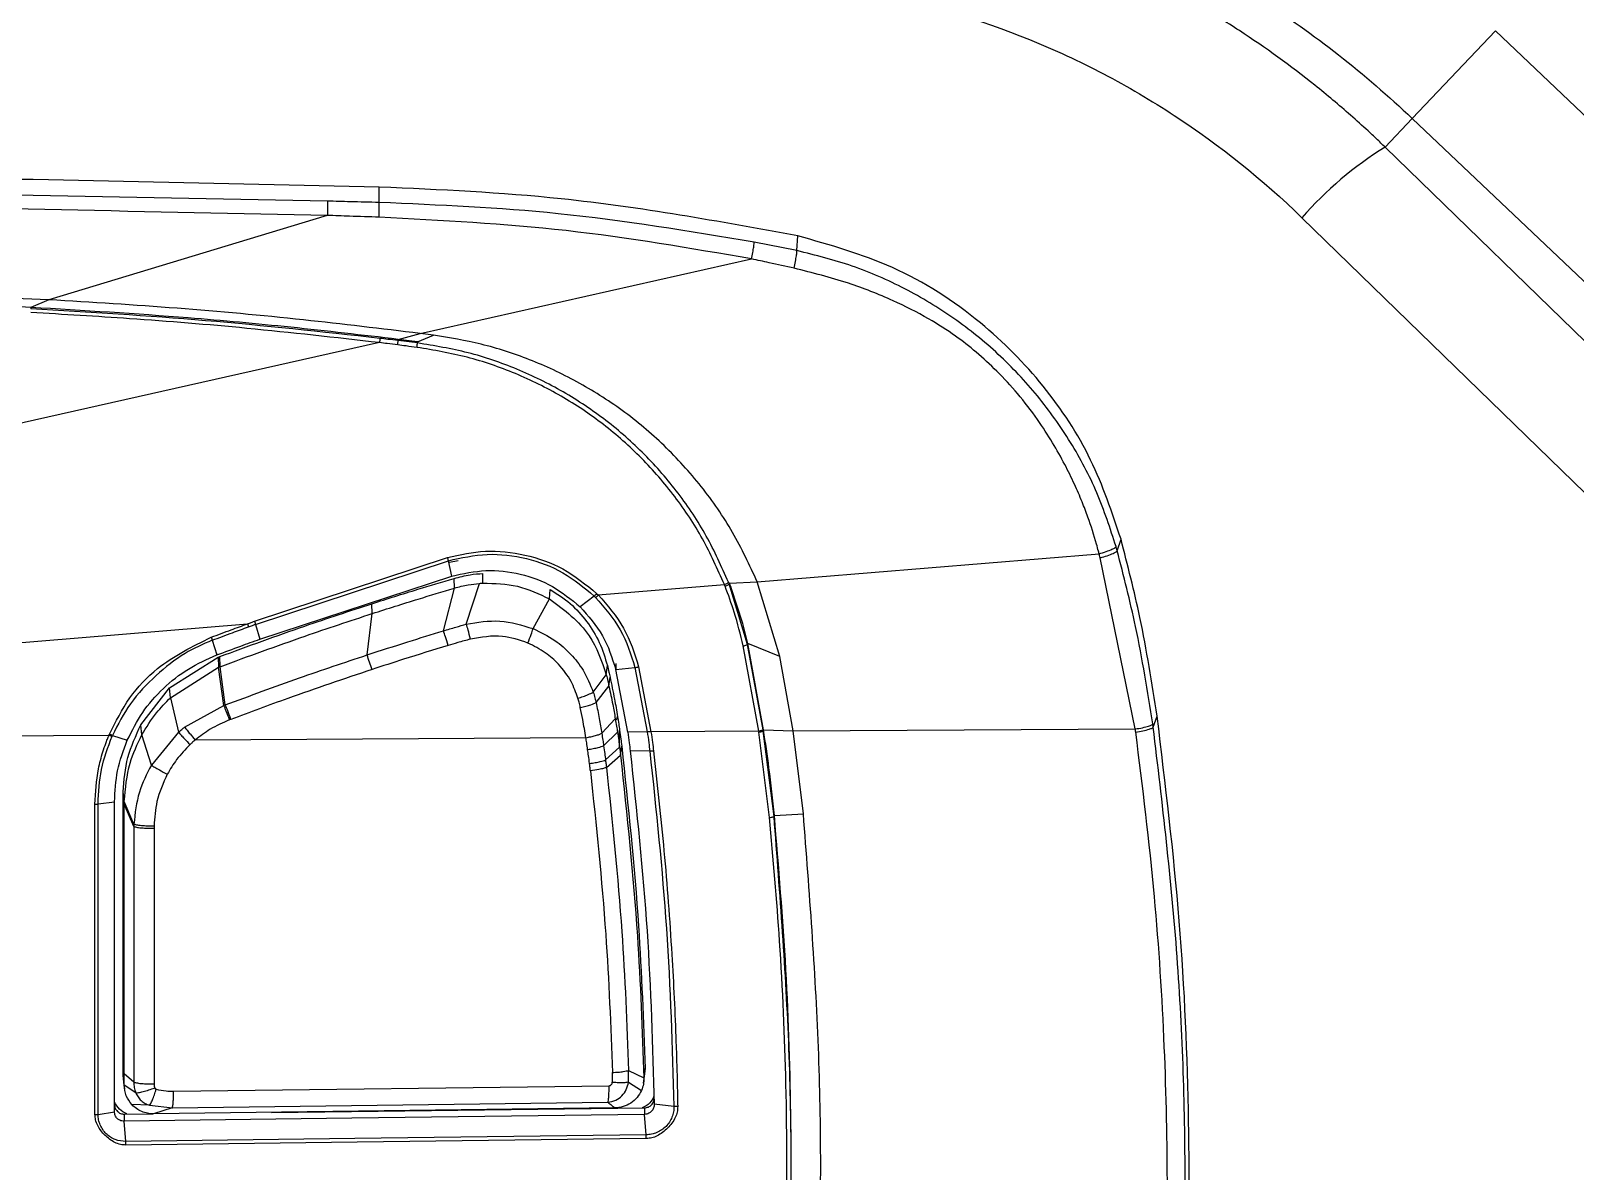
# Model space of a CAD drawing. Extents: x -2 to 78, y -19 to 124.
# Drawn here: x 41.022 to 44.194, y 3.111 to 5.454 of the extents above; entities that cross this region are included whole.
import ezdxf

# ---------------------------------------------------------------- set-up
doc = ezdxf.new("R2010")
doc.units = 0
doc.header["$MEASUREMENT"] = 0
doc.layers.add('1', color=4, linetype='Continuous')
doc.layers.add('GEOMETRY', color=2, linetype='Continuous', lineweight=25)

# ---------------------------------------------------------------- blocks, each defined once
blk = doc.blocks.new('2026 BEAM 220')
at = {"layer": 'GEOMETRY'}
for p, q in [((46.0107, 5.454), (45.8399, 5.2741)), ((49.2512, 2.3777), (46.0107, 5.454)), ((45.7841, 5.2153), (45.8399, 5.2741)), ((45.8399, 5.2741), (49.0804, 2.1978)), ((49.5415, 1.5615), (45.7841, 5.2153)), ((43.7178, 5.1015), (43.718, 5.1332)), ((43.6112, 5.0748), (43.039, 4.9018)), ((45.6133, 5.0702), (49.3706, 1.4163)), ((44.576, 5.0025), (44.4884, 5.0198)), ((44.576, 5.0025), (44.5778, 5.0329)), ((43.8021, 4.8324), (44.4829, 4.9854)), ((43.039, 4.9018), (42.6787, 4.915)), ((43.039, 4.9018), (43.0022, 4.8858)), ((43.0022, 4.8858), (43.0022, 4.8828)), ((43.7567, 4.8203), (43.8021, 4.8324)), ((43.7963, 4.8153), (43.8293, 4.8289)), ((43.8293, 4.8289), (43.8021, 4.8324)), ((43.7183, 4.8136), (42.541, 4.5489)), ((43.7566, 4.8177), (43.7567, 4.8203)), ((43.7962, 4.8128), (43.7566, 4.8177)), ((43.7963, 4.8153), (43.7567, 4.8203)), ((43.7962, 4.8128), (43.7963, 4.8153)), ((44.4944, 4.322), (45.1967, 4.3797)), ((45.2339, 4.386), (45.2417, 4.4095)), ((43.4613, 4.241), (43.8582, 4.3721)), ((43.4634, 4.2347), (43.8599, 4.3656)), ((43.8668, 4.334), (43.8599, 4.3656)), ((43.862, 4.3627), (43.8798, 4.3661)), ((45.2711, 4.0198), (45.199, 4.3715)), ((43.4723, 4.2043), (43.8668, 4.334)), ((43.8723, 4.3093), (43.8717, 4.3292)), ((43.8967, 4.2353), (43.9236, 4.3189)), ((43.9309, 4.3194), (43.9308, 4.3394)), ((44.1679, 4.2951), (44.427, 4.3164)), ((44.4367, 4.3179), (44.4373, 4.3197)), ((44.4742, 4.1937), (44.4367, 4.3178)), ((44.4373, 4.3197), (44.4944, 4.322)), ((44.5411, 4.1688), (44.4944, 4.322)), ((43.8497, 4.2215), (43.8723, 4.3093)), ((44.0338, 4.226), (44.0678, 4.2869)), ((44.0678, 4.2869), (44.069, 4.3067)), ((44.1596, 4.2928), (44.1303, 4.2709)), ((44.1595, 4.2928), (44.1622, 4.2902)), ((44.4648, 4.2366), (44.4411, 4.3099)), ((43.6927, 4.1719), (43.7036, 4.257)), ((43.7036, 4.257), (43.7029, 4.2772)), ((42.8851, 4.1897), (43.4472, 4.2359)), ((43.4634, 4.2347), (43.4723, 4.2043)), ((44.4748, 4.1954), (44.4648, 4.2366)), ((43.3748, 4.2021), (43.3842, 4.1718)), ((44.4976, 4.0153), (44.4654, 4.1905)), ((44.4748, 4.1954), (44.4742, 4.1937)), ((44.5065, 4.018), (44.4742, 4.1937)), ((44.5411, 4.1688), (44.4748, 4.1954)), ((44.5074, 4.0178), (44.4748, 4.1954)), ((43.2872, 4.1045), (43.387, 4.1673)), ((43.3841, 4.1739), (43.3841, 4.1718)), ((43.387, 4.1673), (43.3902, 4.1685)), ((43.387, 4.1673), (43.3879, 4.1465)), ((43.391, 4.1477), (43.3902, 4.1685)), ((44.5681, 4.0157), (44.5411, 4.1688)), ((43.2888, 4.0839), (43.3879, 4.1465)), ((43.3879, 4.1465), (43.391, 4.1477)), ((43.3987, 4.0682), (43.3879, 4.1465)), ((43.4016, 4.0693), (43.391, 4.1477)), ((44.1575, 4.0956), (44.1843, 4.1312)), ((44.1843, 4.1312), (44.1865, 4.15)), ((44.1897, 4.1076), (44.1919, 4.1264)), ((44.2038, 4.1542), (44.2038, 4.1421)), ((44.2038, 4.1421), (44.2432, 4.146)), ((44.2284, 4.0133), (44.2038, 4.1421)), ((44.2432, 4.146), (44.2684, 4.0139)), ((44.2507, 4.1474), (44.2761, 4.0139)), ((43.2281, 4.028), (43.2872, 4.1045)), ((43.2888, 4.0839), (43.2872, 4.1045)), ((44.1634, 4.074), (44.1897, 4.1076)), ((43.2888, 4.0839), (43.3054, 4.0131)), ((43.3178, 4.0234), (43.3986, 4.0682)), ((43.3987, 4.0682), (43.4016, 4.0693)), ((43.4132, 4.0396), (43.4104, 4.0385)), ((44.175, 4.011), (44.2028, 4.0406)), ((45.3079, 4.0237), (45.3159, 4.0462)), ((42.9258, 4.0059), (43.1629, 4.0073)), ((43.1696, 4.0066), (43.2002, 3.9967)), ((43.2302, 4.0077), (43.2281, 4.028)), ((43.2497, 3.9456), (43.2302, 4.0077)), ((43.3054, 4.0131), (43.2497, 3.9456)), ((44.1424, 4.0018), (43.3397, 3.9971)), ((44.1788, 3.9855), (44.2072, 4.0135)), ((44.2116, 3.9823), (44.2117, 4.0174)), ((44.2684, 4.0139), (44.2284, 4.0133)), ((44.4976, 4.0153), (44.2761, 4.0139)), ((44.5198, 3.838), (44.4979, 4.0134)), ((44.5068, 4.0161), (44.5065, 4.018)), ((44.5068, 4.0161), (44.5074, 4.0178)), ((44.5289, 3.8401), (44.5068, 4.0161)), ((44.5074, 4.0178), (44.5681, 4.0157)), ((44.5681, 4.0157), (45.2711, 4.0198)), ((44.5892, 3.8454), (44.5681, 4.0157)), ((44.1827, 3.9561), (44.2116, 3.9823)), ((44.1846, 3.9408), (44.2137, 3.9659)), ((44.2137, 3.9659), (44.216, 3.9848)), ((44.2737, 3.9742), (44.2335, 3.9746)), ((43.1403, 3.8657), (43.174, 3.8704)), ((43.1915, 3.3311), (43.1916, 3.8849)), ((43.1941, 3.871), (43.1916, 3.8904)), ((43.194, 3.8656), (43.1916, 3.8849)), ((43.2139, 3.8243), (43.194, 3.871)), ((43.1403, 3.2281), (43.1403, 3.8657)), ((43.2138, 3.8193), (43.194, 3.8656)), ((44.5289, 3.8401), (44.5295, 3.8418)), ((44.5295, 3.8418), (44.5892, 3.8454)), ((43.2139, 3.8243), (43.2138, 3.8193)), ((43.2553, 3.8207), (43.2553, 3.8159)), ((43.2553, 3.8159), (43.2553, 3.2906)), ((43.194, 3.3112), (43.1915, 3.3311)), ((43.1915, 3.3077), (43.1915, 3.3311)), ((43.194, 3.2878), (43.1915, 3.3077)), ((43.192, 3.3003), (43.1945, 3.2804)), ((43.2138, 3.2942), (43.194, 3.3112)), ((44.2299, 3.294), (44.2302, 3.3184)), ((44.2302, 3.3184), (44.2616, 3.3029)), ((44.2609, 3.2919), (44.2633, 3.3112)), ((44.2616, 3.3029), (44.264, 3.3223)), ((44.264, 3.3223), (44.2631, 3.311)), ((43.2177, 3.2726), (43.194, 3.2878)), ((43.2953, 3.2754), (44.1901, 3.2869)), ((44.2299, 3.294), (44.2566, 3.2774)), ((43.246, 3.2469), (43.2097, 3.248)), ((43.246, 3.2469), (43.2928, 3.2415)), ((43.2925, 3.2415), (43.254, 3.2291)), ((44.2017, 3.2413), (43.254, 3.2291)), ((43.2927, 3.2415), (44.1876, 3.253)), ((43.4968, 3.2322), (44.2629, 3.2415)), ((44.2629, 3.2415), (44.2629, 3.2278)), ((44.3233, 3.2443), (44.2829, 3.2487)), ((43.1403, 3.2281), (43.174, 3.2332)), ((43.194, 3.2285), (43.2526, 3.2292)), ((43.194, 3.2285), (43.194, 3.2141)), ((43.1974, 3.1723), (43.194, 3.2141)), ((44.2663, 3.186), (44.2629, 3.2278)), ((43.1974, 3.1649), (43.1975, 3.1675))]:
    blk.add_line(p, q, dxfattribs=at)
at = {"layer": 'GEOMETRY', "flags": 128}
for points in [[(43.1629, 4.0073), (43.1633, 4.0082), (43.1636, 4.0089)], [(44.2629, 3.2278), (43.6612, 3.2201), (43.194, 3.2141)], [(44.2663, 3.186), (43.6677, 3.1783), (43.1974, 3.1723)], [(44.2665, 3.1786), (43.6726, 3.171), (43.1974, 3.1649)]]:
    blk.add_lwpolyline(points, dxfattribs=at)
at = {"layer": 'GEOMETRY'}
for centre, radius, start, end in [((46.182, 4.574), 0.7547, 121.814, 138.8968), ((43.0701, 3.9406), 0.6642, 17.6483, 20.3822)]:
    blk.add_arc(centre, radius, start, end, dxfattribs=at)
for points, knots in [([(44.3958, 5.8509), (44.4628, 5.8509), (44.5299, 5.8477), (44.6625, 5.835), (44.7281, 5.8255), (44.9229, 5.7879), (45.0501, 5.7508), (45.2367, 5.676), (45.2973, 5.6483), (45.415, 5.5876), (45.4721, 5.5547), (45.6384, 5.4479), (45.7426, 5.3664), (45.8399, 5.2741)], [0, 0, 0, 0, 0.125, 0.125, 0.25, 0.25, 0.5, 0.5, 0.625, 0.625, 0.75, 0.75, 1, 1, 1, 1]), ([(45.7841, 5.2153), (45.7784, 5.2209), (45.7726, 5.2265), (45.7609, 5.2375), (45.7433, 5.2539), (45.7017, 5.2915), (45.665, 5.3223), (45.5902, 5.3821), (45.5385, 5.4195), (45.4581, 5.472), (45.4308, 5.4889), (45.3753, 5.5214), (45.3472, 5.537), (45.2621, 5.5815), (45.2043, 5.6082), (45.0277, 5.68), (44.9057, 5.7165), (44.716, 5.7537), (44.6523, 5.763), (44.5245, 5.7754), (44.4603, 5.7785), (44.3958, 5.7785)], [0, 0, 0, 0, 0.015625, 0.015625, 0.03125, 0.0625, 0.125, 0.125, 0.25, 0.25, 0.3125, 0.3125, 0.375, 0.375, 0.5, 0.5, 0.75, 0.75, 0.875, 0.875, 1, 1, 1, 1]), ([(44.3958, 5.5651), (44.4524, 5.5651), (44.5087, 5.5624), (44.6209, 5.5515), (44.6768, 5.5433), (44.8433, 5.5106), (44.9503, 5.4785), (45.1052, 5.4154), (45.1559, 5.3919), (45.2305, 5.3528), (45.2552, 5.3391), (45.3038, 5.3105), (45.3277, 5.2956), (45.4451, 5.2187), (45.5325, 5.1487), (45.6133, 5.0702)], [0, 0, 0, 0, 0.125, 0.125, 0.25, 0.25, 0.5, 0.5, 0.625, 0.625, 0.6875, 0.6875, 0.75, 0.75, 1, 1, 1, 1]), ([(43.718, 5.1332), (43.0587, 5.1476), (41.7439, 5.1761), (39.9127, 5.1818), (38.2225, 5.1683), (37.1883, 5.145), (36.67, 5.1332)], [0, 0, 0, 0, 0.280654, 0.559718, 0.779346, 1, 1, 1, 1]), ([(43.6118, 5.104), (42.8523, 5.1193), (41.3335, 5.1498), (39.0545, 5.1497), (37.5357, 5.1193), (36.7762, 5.104)], [0, 0, 0, 0, 0.333334, 0.666666, 1, 1, 1, 1]), ([(43.6112, 5.0748), (42.8826, 5.09), (41.7437, 5.1138), (40.194, 5.1192), (38.6443, 5.1138), (37.5054, 5.09), (36.7768, 5.0748)], [0, 0, 0, 0, 0.319834, 0.5, 0.680165, 1, 1, 1, 1]), ([(44.5778, 5.0329), (44.4162, 5.0624), (44.1317, 5.1144), (43.8428, 5.1276), (43.718, 5.1332)], [0, 0, 0, 0, 0.567794, 1, 1, 1, 1]), ([(43.6118, 5.1041), (43.6118, 5.1029), (43.6117, 5.1005), (43.6116, 5.0929), (43.6114, 5.0841), (43.6112, 5.0779), (43.6112, 5.0748)], [0, 0, 0, 0, 0.2746363, 0.5606057, 0.784486, 1, 1, 1, 1]), ([(43.7178, 5.1015), (43.698, 5.102), (43.6626, 5.1029), (43.6273, 5.1038), (43.6118, 5.1042)], [0, 0, 0, 0, 0.560025, 1, 1, 1, 1]), ([(43.7174, 5.0713), (43.7175, 5.0753), (43.7177, 5.0835), (43.7178, 5.0927), (43.7178, 5.0989), (43.7178, 5.1007), (43.7178, 5.1015)], [0, 0, 0, 0, 0.274826, 0.561268, 0.785175, 1, 1, 1, 1]), ([(44.4884, 5.0198), (44.3544, 5.0422), (44.0992, 5.0849), (43.8406, 5.0962), (43.7178, 5.1015)], [0, 0, 0, 0, 0.524896, 1, 1, 1, 1]), ([(43.7174, 5.0713), (43.6973, 5.0719), (43.6619, 5.0731), (43.6264, 5.0743), (43.6112, 5.0748)], [0, 0, 0, 0, 0.568804, 1, 1, 1, 1]), ([(44.4829, 4.9854), (44.3562, 5.0074), (44.1028, 5.0512), (43.8459, 5.0646), (43.7174, 5.0713)], [0, 0, 0, 0, 0.499951, 1, 1, 1, 1]), ([(44.4829, 4.9854), (44.4837, 4.9899), (44.4854, 4.9991), (44.4871, 5.0097), (44.4882, 5.0169), (44.4883, 5.0189), (44.4884, 5.0198)], [0, 0, 0, 0, 0.2737, 0.561552, 0.786301, 1, 1, 1, 1]), ([(45.2417, 4.4095), (45.2232, 4.4648), (45.1855, 4.5771), (45.0859, 4.7286), (44.9499, 4.8656), (44.7789, 4.9762), (44.6439, 5.0142), (44.5778, 5.0329)], [0, 0, 0, 0, 0.1830128, 0.3721709, 0.5635882, 0.7862679, 1, 1, 1, 1]), ([(44.5702, 4.9664), (44.5531, 4.9702), (44.524, 4.9766), (44.4949, 4.9829), (44.4829, 4.9854)], [0, 0, 0, 0, 0.589175, 1, 1, 1, 1]), ([(44.5702, 4.9664), (44.5711, 4.9711), (44.573, 4.9807), (44.5749, 4.9919), (44.5759, 4.9994), (44.576, 5.0015), (44.576, 5.0025)], [0, 0, 0, 0, 0.273253, 0.561664, 0.786747, 1, 1, 1, 1]), ([(45.2315, 4.3946), (45.2194, 4.4317), (45.1953, 4.506), (45.14, 4.6098), (45.0721, 4.7056), (44.9915, 4.7913), (44.8998, 4.8654), (44.7988, 4.9262), (44.6906, 4.974), (44.6142, 4.993), (44.576, 5.0025)], [0, 0, 0, 0, 0.125046, 0.250039, 0.375044, 0.500056, 0.625056, 0.750043, 0.875029, 1, 1, 1, 1]), ([(45.1967, 4.3797), (45.1967, 4.3798), (45.1966, 4.3803), (45.1961, 4.382), (45.1944, 4.3886), (45.1876, 4.4133), (45.1768, 4.4472), (45.1613, 4.4882), (45.1456, 4.5244), (45.1257, 4.5651), (45.1006, 4.6096), (45.0688, 4.6587), (45.0308, 4.7083), (44.9883, 4.7544), (44.9455, 4.7936), (44.899, 4.8301), (44.8424, 4.8662), (44.7689, 4.9032), (44.6769, 4.9396), (44.6076, 4.957), (44.5702, 4.9664)], [0, 0, 0, 0, 0.000182, 0.001714, 0.006056, 0.022598, 0.086827, 0.123997, 0.167627, 0.217653, 0.274017, 0.33667, 0.411113, 0.480105, 0.543848, 0.602503, 0.674936, 0.76505, 0.873262, 1, 1, 1, 1]), ([(43.0022, 4.8858), (42.9419, 4.8887), (42.834, 4.8938), (42.726, 4.8961), (42.6783, 4.8971)], [0, 0, 0, 0, 0.558902, 1, 1, 1, 1]), ([(43.7567, 4.8203), (43.6831, 4.8289), (43.5396, 4.8456), (43.2882, 4.8686), (43.11, 4.8793), (43.0022, 4.8858)], [0, 0, 0, 0, 0.293385, 0.572365, 1, 1, 1, 1]), ([(43.8021, 4.8324), (43.7221, 4.842), (43.556, 4.8621), (43.3016, 4.8854), (43.127, 4.8963), (43.039, 4.9018)], [0, 0, 0, 0, 0.315358, 0.65514, 1, 1, 1, 1]), ([(43.7183, 4.8136), (43.6275, 4.8238), (43.4568, 4.8431), (43.2177, 4.8628), (43.0696, 4.8714), (43.0018, 4.8754)], [0, 0, 0, 0, 0.381329, 0.716863, 1, 1, 1, 1]), ([(43.7191, 4.8223), (43.5999, 4.8354), (43.3615, 4.8616), (43.122, 4.8758), (43.0022, 4.8828)], [0, 0, 0, 0, 0.500023, 1, 1, 1, 1]), ([(43.7191, 4.8223), (43.7191, 4.8219), (43.7191, 4.8212), (43.7189, 4.8189), (43.7186, 4.8163), (43.7184, 4.8145), (43.7183, 4.8136)], [0, 0, 0, 0, 0.272995, 0.560652, 0.785682, 1, 1, 1, 1]), ([(43.7566, 4.8177), (43.7496, 4.8186), (43.7371, 4.8201), (43.7246, 4.8216), (43.7191, 4.8223)], [0, 0, 0, 0, 0.560021, 1, 1, 1, 1]), ([(44.4944, 4.322), (44.4785, 4.3564), (44.4465, 4.4253), (44.3813, 4.5192), (44.3051, 4.6034), (44.219, 4.6757), (44.1257, 4.7348), (44.0282, 4.78), (43.9292, 4.8124), (43.8621, 4.8235), (43.8293, 4.8289)], [0, 0, 0, 0, 0.130518, 0.261262, 0.391224, 0.519581, 0.645474, 0.768116, 0.886579, 1, 1, 1, 1]), ([(43.7558, 4.8088), (43.7487, 4.8097), (43.7362, 4.8113), (43.7237, 4.8129), (43.7183, 4.8136)], [0, 0, 0, 0, 0.572218, 1, 1, 1, 1]), ([(43.7558, 4.8088), (43.756, 4.81), (43.7562, 4.8124), (43.7565, 4.8151), (43.7566, 4.817), (43.7566, 4.8175), (43.7566, 4.8177)], [0, 0, 0, 0, 0.2734925, 0.561603, 0.7865071, 1, 1, 1, 1]), ([(43.7955, 4.8038), (43.7879, 4.8047), (43.7747, 4.8064), (43.7615, 4.8081), (43.7558, 4.8088)], [0, 0, 0, 0, 0.570541, 1, 1, 1, 1]), ([(43.7955, 4.8038), (43.7956, 4.8049), (43.7959, 4.8074), (43.7961, 4.8102), (43.7962, 4.8121), (43.7962, 4.8126), (43.7962, 4.8128)], [0, 0, 0, 0, 0.273317, 0.561659, 0.786697, 1, 1, 1, 1]), ([(44.427, 4.3165), (44.4129, 4.3482), (44.3846, 4.4116), (44.3265, 4.4986), (44.2582, 4.5777), (44.1797, 4.6471), (44.0926, 4.7056), (43.9985, 4.7518), (43.899, 4.7863), (43.83, 4.798), (43.7955, 4.8038)], [0, 0, 0, 0, 0.124976, 0.24996, 0.374959, 0.499976, 0.624998, 0.749999, 0.874996, 1, 1, 1, 1]), ([(44.4354, 4.3212), (44.4211, 4.3532), (44.3924, 4.4174), (44.3337, 4.5053), (44.2645, 4.5853), (44.185, 4.6553), (44.0969, 4.7143), (44.0016, 4.7609), (43.901, 4.7956), (43.8311, 4.8071), (43.7962, 4.8128)], [0, 0, 0, 0, 0.125005, 0.250006, 0.375017, 0.500042, 0.625061, 0.750046, 0.875017, 1, 1, 1, 1]), ([(43.8582, 4.3721), (43.884, 4.3778), (43.9366, 4.3894), (44.0183, 4.38), (44.0986, 4.3523), (44.1425, 4.3163), (44.165, 4.2978)], [0, 0, 0, 0, 0.237985, 0.484939, 0.73641, 1, 1, 1, 1]), ([(43.8599, 4.3656), (43.8865, 4.3714), (43.9395, 4.3829), (44.0208, 4.373), (44.0974, 4.3445), (44.1389, 4.3101), (44.1596, 4.2929)], [0, 0, 0, 0, 0.250053, 0.500138, 0.750064, 1, 1, 1, 1]), ([(45.1967, 4.3797), (45.2016, 4.3812), (45.2117, 4.3843), (45.223, 4.3889), (45.2299, 4.3924), (45.231, 4.3939), (45.2315, 4.3946)], [0, 0, 0, 0, 0.272032, 0.561974, 0.787967, 1, 1, 1, 1]), ([(45.199, 4.3715), (45.1986, 4.373), (45.1978, 4.3758), (45.197, 4.3785), (45.1967, 4.3797)], [0, 0, 0, 0, 0.5613878, 1, 1, 1, 1]), ([(45.199, 4.3715), (45.2039, 4.3729), (45.2141, 4.3759), (45.2254, 4.3803), (45.2322, 4.3838), (45.2334, 4.3853), (45.2339, 4.386)], [0, 0, 0, 0, 0.272031, 0.561974, 0.787967, 1, 1, 1, 1]), ([(45.2339, 4.386), (45.2335, 4.3876), (45.2327, 4.3905), (45.2319, 4.3934), (45.2315, 4.3946)], [0, 0, 0, 0, 0.560002, 1, 1, 1, 1]), ([(45.307, 4.0301), (45.2963, 4.0971), (45.2772, 4.2168), (45.2472, 4.3343), (45.2339, 4.386)], [0, 0, 0, 0, 0.5599842, 1, 1, 1, 1]), ([(45.3159, 4.0462), (45.3052, 4.1141), (45.286, 4.2363), (45.2553, 4.3562), (45.2417, 4.4095)], [0, 0, 0, 0, 0.555354, 1, 1, 1, 1]), ([(43.8599, 4.3656), (43.8597, 4.3667), (43.8593, 4.3685), (43.8586, 4.371), (43.8582, 4.3721)], [0, 0, 0, 0, 0.56001, 1, 1, 1, 1]), ([(43.7029, 4.2772), (43.7343, 4.2872), (43.7904, 4.3051), (43.8468, 4.3219), (43.8717, 4.3292)], [0, 0, 0, 0, 0.559967, 1, 1, 1, 1]), ([(43.8717, 4.3292), (43.8826, 4.3321), (43.902, 4.3371), (43.922, 4.3387), (43.9308, 4.3394)], [0, 0, 0, 0, 0.55999, 1, 1, 1, 1]), ([(43.8723, 4.3093), (43.8817, 4.3118), (43.8986, 4.3163), (43.916, 4.3181), (43.9236, 4.3189)], [0, 0, 0, 0, 0.55996, 1, 1, 1, 1]), ([(43.9236, 4.3189), (43.925, 4.319), (43.9274, 4.3192), (43.9298, 4.3193), (43.9309, 4.3194)], [0, 0, 0, 0, 0.56, 1, 1, 1, 1]), ([(43.9309, 4.3194), (43.9549, 4.3189), (44.003, 4.3179), (44.0462, 4.2972), (44.0678, 4.2869)], [0, 0, 0, 0, 0.500082, 1, 1, 1, 1]), ([(44.427, 4.3165), (44.4282, 4.317), (44.4306, 4.318), (44.4334, 4.3195), (44.435, 4.3206), (44.4353, 4.321), (44.4354, 4.3212)], [0, 0, 0, 0, 0.272049, 0.561996, 0.787982, 1, 1, 1, 1]), ([(44.4283, 4.3132), (44.4281, 4.3138), (44.4277, 4.3149), (44.4272, 4.316), (44.427, 4.3164)], [0, 0, 0, 0, 0.560405, 1, 1, 1, 1]), ([(44.4283, 4.3131), (44.4295, 4.3136), (44.432, 4.3147), (44.4347, 4.3161), (44.4363, 4.3172), (44.4366, 4.3176), (44.4367, 4.3178)], [0, 0, 0, 0, 0.272021, 0.561971, 0.78797, 1, 1, 1, 1]), ([(44.4354, 4.3211), (44.4357, 4.3205), (44.4361, 4.3194), (44.4365, 4.3183), (44.4367, 4.3179)], [0, 0, 0, 0, 0.5600232, 1, 1, 1, 1]), ([(44.4411, 4.3099), (44.4404, 4.3117), (44.4391, 4.315), (44.4378, 4.3183), (44.4373, 4.3197)], [0, 0, 0, 0, 0.559497, 1, 1, 1, 1]), ([(43.7036, 4.257), (43.735, 4.267), (43.7911, 4.2849), (43.8475, 4.3018), (43.8723, 4.3093)], [0, 0, 0, 0, 0.559999, 1, 1, 1, 1]), ([(44.0678, 4.2869), (44.0984, 4.2641), (44.153, 4.2235), (44.1747, 4.1594), (44.1843, 4.1312)], [0, 0, 0, 0, 0.559161, 1, 1, 1, 1]), ([(44.069, 4.3067), (44.0831, 4.2975), (44.1113, 4.2791), (44.1452, 4.2414), (44.172, 4.1984), (44.1817, 4.1661), (44.1865, 4.15)], [0, 0, 0, 0, 0.2499436, 0.4993256, 0.7501166, 1, 1, 1, 1]), ([(44.165, 4.2979), (44.1639, 4.2968), (44.1619, 4.2948), (44.1602, 4.2935), (44.1595, 4.2929)], [0, 0, 0, 0, 0.5600018, 1, 1, 1, 1]), ([(44.1623, 4.2902), (44.1632, 4.2909), (44.165, 4.2923), (44.167, 4.2942), (44.1679, 4.2951)], [0, 0, 0, 0, 0.5599964, 1, 1, 1, 1]), ([(44.1623, 4.2902), (44.1808, 4.269), (44.2179, 4.2267), (44.2348, 4.1729), (44.2432, 4.146)], [0, 0, 0, 0, 0.49992, 1, 1, 1, 1]), ([(44.165, 4.2978), (44.1655, 4.2973), (44.1665, 4.2964), (44.1674, 4.2955), (44.1678, 4.2951)], [0, 0, 0, 0, 0.5601045, 1, 1, 1, 1]), ([(44.1678, 4.2951), (44.1868, 4.2733), (44.2248, 4.23), (44.2421, 4.1749), (44.2507, 4.1474)], [0, 0, 0, 0, 0.500934, 1, 1, 1, 1]), ([(44.4654, 4.1905), (44.4598, 4.2137), (44.4499, 4.2553), (44.4349, 4.2954), (44.4283, 4.3132)], [0, 0, 0, 0, 0.557293, 1, 1, 1, 1]), ([(43.3902, 4.1685), (43.4482, 4.1898), (43.5519, 4.2278), (43.6568, 4.2621), (43.7029, 4.2772)], [0, 0, 0, 0, 0.559957, 1, 1, 1, 1]), ([(43.391, 4.1477), (43.449, 4.1691), (43.5526, 4.2072), (43.6575, 4.2418), (43.7036, 4.257)], [0, 0, 0, 0, 0.559997, 1, 1, 1, 1]), ([(44.1303, 4.2709), (44.1473, 4.252), (44.181, 4.2143), (44.1962, 4.166), (44.2038, 4.1421)], [0, 0, 0, 0, 0.503935, 1, 1, 1, 1]), ([(43.3727, 4.2083), (43.3864, 4.2134), (43.4112, 4.2227), (43.4361, 4.2318), (43.4472, 4.2359)], [0, 0, 0, 0, 0.552893, 1, 1, 1, 1]), ([(43.3748, 4.2021), (43.3887, 4.2073), (43.4135, 4.2166), (43.4383, 4.2256), (43.4493, 4.2296)], [0, 0, 0, 0, 0.560199, 1, 1, 1, 1]), ([(43.4472, 4.2359), (43.4498, 4.2368), (43.4545, 4.2385), (43.4592, 4.2402), (43.4613, 4.241)], [0, 0, 0, 0, 0.560197, 1, 1, 1, 1]), ([(43.4472, 4.2359), (43.4477, 4.2345), (43.4485, 4.2321), (43.449, 4.2304), (43.4493, 4.2296)], [0, 0, 0, 0, 0.5600081, 1, 1, 1, 1]), ([(43.4493, 4.2296), (43.4519, 4.2306), (43.4566, 4.2323), (43.4613, 4.234), (43.4634, 4.2347)], [0, 0, 0, 0, 0.5599445, 1, 1, 1, 1]), ([(43.4613, 4.241), (43.4618, 4.2396), (43.4626, 4.2372), (43.4632, 4.2355), (43.4634, 4.2347)], [0, 0, 0, 0, 0.5602535, 1, 1, 1, 1]), ([(43.6927, 4.1719), (43.7207, 4.181), (43.7729, 4.198), (43.8254, 4.214), (43.8497, 4.2215)], [0, 0, 0, 0, 0.535976, 1, 1, 1, 1]), ([(43.8497, 4.2215), (43.8583, 4.224), (43.874, 4.2286), (43.8897, 4.2332), (43.8967, 4.2353)], [0, 0, 0, 0, 0.548558, 1, 1, 1, 1]), ([(43.8594, 4.1913), (43.8575, 4.1976), (43.8541, 4.2086), (43.8511, 4.2175), (43.8497, 4.2215)], [0, 0, 0, 0, 0.56, 1, 1, 1, 1]), ([(43.8967, 4.2353), (43.9198, 4.2391), (43.9664, 4.2468), (44.0112, 4.233), (44.0338, 4.226)], [0, 0, 0, 0, 0.495451, 1, 1, 1, 1]), ([(43.9054, 4.2043), (43.9037, 4.2107), (43.9007, 4.2222), (43.898, 4.2313), (43.8967, 4.2353)], [0, 0, 0, 0, 0.56, 1, 1, 1, 1]), ([(44.0232, 4.1963), (44.0257, 4.2024), (44.0301, 4.2134), (44.0327, 4.2222), (44.0338, 4.226)], [0, 0, 0, 0, 0.56, 1, 1, 1, 1]), ([(44.0338, 4.226), (44.0493, 4.2186), (44.0777, 4.2049), (44.1116, 4.1744), (44.1398, 4.1392), (44.1513, 4.111), (44.1575, 4.0956)], [0, 0, 0, 0, 0.274854, 0.506445, 0.732216, 1, 1, 1, 1]), ([(43.1636, 4.0089), (43.1764, 4.0345), (43.2015, 4.0849), (43.2707, 4.1581), (43.3342, 4.1894), (43.3727, 4.2083)], [0, 0, 0, 0, 0.2894946, 0.5691836, 1, 1, 1, 1]), ([(43.3748, 4.2021), (43.3557, 4.1937), (43.3139, 4.1754), (43.2574, 4.1302), (43.2046, 4.0746), (43.1811, 4.0289), (43.1696, 4.0066)], [0, 0, 0, 0, 0.214608, 0.470533, 0.741908, 1, 1, 1, 1]), ([(43.3727, 4.2083), (43.3729, 4.2077), (43.3734, 4.2065), (43.3739, 4.2048), (43.3745, 4.2033), (43.3747, 4.2025), (43.3748, 4.2021)], [0, 0, 0, 0, 0.247582, 0.499978, 0.752386, 1, 1, 1, 1]), ([(43.3842, 4.1718), (43.4007, 4.178), (43.43, 4.189), (43.4594, 4.1996), (43.4723, 4.2043)], [0, 0, 0, 0, 0.563687, 1, 1, 1, 1]), ([(43.8594, 4.1913), (43.8288, 4.182), (43.7766, 4.166), (43.7246, 4.149), (43.703, 4.142)], [0, 0, 0, 0, 0.584022, 1, 1, 1, 1]), ([(43.9054, 4.2043), (43.8966, 4.202), (43.8812, 4.1979), (43.8659, 4.1933), (43.8594, 4.1913)], [0, 0, 0, 0, 0.570994, 1, 1, 1, 1]), ([(44.0232, 4.1963), (44.0058, 4.2022), (43.9676, 4.2154), (43.9274, 4.2082), (43.9054, 4.2043)], [0, 0, 0, 0, 0.4528232, 1, 1, 1, 1]), ([(44.1261, 4.0829), (44.1219, 4.0946), (44.1125, 4.1201), (44.0888, 4.1517), (44.0586, 4.1788), (44.0355, 4.1902), (44.0232, 4.1963)], [0, 0, 0, 0, 0.234328, 0.51434, 0.740911, 1, 1, 1, 1]), ([(44.4654, 4.1905), (44.4666, 4.1908), (44.4692, 4.1914), (44.472, 4.1924), (44.4738, 4.1931), (44.4741, 4.1935), (44.4742, 4.1937)], [0, 0, 0, 0, 0.271999, 0.561948, 0.787958, 1, 1, 1, 1]), ([(43.4016, 4.0693), (43.4523, 4.0881), (43.5487, 4.1238), (43.6463, 4.1564), (43.6927, 4.1719)], [0, 0, 0, 0, 0.524472, 1, 1, 1, 1]), ([(43.703, 4.142), (43.6452, 4.1225), (43.5481, 4.0899), (43.4521, 4.0541), (43.4133, 4.0396)], [0, 0, 0, 0, 0.5955, 1, 1, 1, 1]), ([(44.1843, 4.1312), (44.1853, 4.1268), (44.1872, 4.1189), (44.1889, 4.1111), (44.1897, 4.1076)], [0, 0, 0, 0, 0.55999, 1, 1, 1, 1]), ([(44.1865, 4.15), (44.1876, 4.1456), (44.1894, 4.1378), (44.1912, 4.1299), (44.1919, 4.1264)], [0, 0, 0, 0, 0.559975, 1, 1, 1, 1]), ([(44.1919, 4.1264), (44.1951, 4.1114), (44.2009, 4.0845), (44.2054, 4.0573), (44.2074, 4.0454)], [0, 0, 0, 0, 0.560032, 1, 1, 1, 1]), ([(44.2432, 4.146), (44.2445, 4.1462), (44.2467, 4.1465), (44.2495, 4.1471), (44.2507, 4.1474)], [0, 0, 0, 0, 0.5600037, 1, 1, 1, 1]), ([(44.1261, 4.0829), (44.1298, 4.0841), (44.1372, 4.0865), (44.1492, 4.0911), (44.1544, 4.0939), (44.1575, 4.0956)], [0, 0, 0, 0, 0.276482, 0.562705, 1, 1, 1, 1]), ([(44.1575, 4.0956), (44.1587, 4.0917), (44.1609, 4.0845), (44.1626, 4.0772), (44.1634, 4.074)], [0, 0, 0, 0, 0.557265, 1, 1, 1, 1]), ([(44.1897, 4.1076), (44.1924, 4.0951), (44.1971, 4.0729), (44.2011, 4.0505), (44.2028, 4.0406)], [0, 0, 0, 0, 0.559998, 1, 1, 1, 1]), ([(43.2302, 4.0077), (43.2395, 4.0232), (43.2561, 4.0508), (43.2788, 4.0738), (43.2888, 4.0839)], [0, 0, 0, 0, 0.559858, 1, 1, 1, 1]), ([(43.4104, 4.0385), (43.408, 4.0446), (43.4039, 4.0555), (43.4003, 4.0643), (43.3987, 4.0682)], [0, 0, 0, 0, 0.5600008, 1, 1, 1, 1]), ([(43.4133, 4.0396), (43.411, 4.0458), (43.4069, 4.0567), (43.4033, 4.0655), (43.4017, 4.0693)], [0, 0, 0, 0, 0.559988, 1, 1, 1, 1]), ([(44.1309, 4.064), (44.1302, 4.0675), (44.1287, 4.0739), (44.1269, 4.0802), (44.1261, 4.0829)], [0, 0, 0, 0, 0.56285, 1, 1, 1, 1]), ([(44.1309, 4.064), (44.1348, 4.0648), (44.1425, 4.0666), (44.1549, 4.0702), (44.1602, 4.0726), (44.1634, 4.074)], [0, 0, 0, 0, 0.276328, 0.562823, 1, 1, 1, 1]), ([(44.1424, 4.0018), (44.1403, 4.0143), (44.1368, 4.035), (44.1326, 4.0557), (44.1309, 4.064)], [0, 0, 0, 0, 0.599051, 1, 1, 1, 1]), ([(44.1634, 4.074), (44.1656, 4.0631), (44.1698, 4.0421), (44.1733, 4.0211), (44.175, 4.011)], [0, 0, 0, 0, 0.521266, 1, 1, 1, 1]), ([(43.4103, 4.0385), (43.3967, 4.0326), (43.3715, 4.0217), (43.3498, 4.0049), (43.3397, 3.9971)], [0, 0, 0, 0, 0.537961, 1, 1, 1, 1]), ([(44.2028, 4.0406), (44.204, 4.0396), (44.2061, 4.0379), (44.207, 4.0431), (44.2074, 4.0454)], [0, 0, 0, 0, 0.561429, 1, 1, 1, 1]), ([(44.2028, 4.0406), (44.2037, 4.0356), (44.2052, 4.0265), (44.2066, 4.0175), (44.2072, 4.0135)], [0, 0, 0, 0, 0.56, 1, 1, 1, 1]), ([(44.2074, 4.0454), (44.2083, 4.0402), (44.2098, 4.0309), (44.2111, 4.0215), (44.2117, 4.0174)], [0, 0, 0, 0, 0.560177, 1, 1, 1, 1]), ([(45.2711, 4.0198), (45.2761, 4.0207), (45.2866, 4.0224), (45.2982, 4.0255), (45.3053, 4.0281), (45.3064, 4.0294), (45.307, 4.0301)], [0, 0, 0, 0, 0.271993, 0.561942, 0.787955, 1, 1, 1, 1]), ([(45.3079, 4.0237), (45.3077, 4.0249), (45.3074, 4.027), (45.3071, 4.0291), (45.307, 4.0301)], [0, 0, 0, 0, 0.56, 1, 1, 1, 1]), ([(45.3159, 2.1523), (45.3366, 2.3305), (45.3776, 2.682), (45.3857, 3.1745), (45.3666, 3.6283), (45.3329, 3.9059), (45.3159, 4.0462)], [0, 0, 0, 0, 0.283158, 0.558604, 0.776831, 1, 1, 1, 1]), ([(43.1338, 3.8653), (43.1351, 3.8896), (43.1371, 3.926), (43.1481, 3.9672), (43.155, 3.9873), (43.1588, 3.9973), (43.1608, 4.0023), (43.1619, 4.0048), (43.1624, 4.0061), (43.1627, 4.0067), (43.1628, 4.007), (43.1629, 4.0072), (43.1629, 4.0072), (43.1629, 4.0073), (43.1629, 4.0073), (43.1629, 4.0073), (43.1629, 4.0073), (43.1629, 4.0073)], [0, 0, 0, 0, 0.499742, 0.748313, 0.873537, 0.936543, 0.968164, 0.984007, 0.991936, 0.995903, 0.997887, 0.998879, 0.999376, 0.999624, 0.99976, 0.999878, 1, 1, 1, 1]), ([(43.1403, 3.8657), (43.1415, 3.8896), (43.1439, 3.9374), (43.1606, 3.9825), (43.1689, 4.0051)], [0, 0, 0, 0, 0.499941, 1, 1, 1, 1]), ([(43.1629, 4.0073), (43.1642, 4.0068), (43.1665, 4.0059), (43.1682, 4.0053), (43.169, 4.0051)], [0, 0, 0, 0, 0.560168, 1, 1, 1, 1]), ([(43.1696, 4.0066), (43.1688, 4.0069), (43.1671, 4.0075), (43.1648, 4.0084), (43.1636, 4.0089)], [0, 0, 0, 0, 0.4998398, 1, 1, 1, 1]), ([(43.1916, 3.8904), (43.1936, 3.9144), (43.1974, 3.9623), (43.2179, 4.0061), (43.2281, 4.028)], [0, 0, 0, 0, 0.5005739, 1, 1, 1, 1]), ([(43.1941, 3.871), (43.1964, 3.8977), (43.2006, 3.9454), (43.2211, 3.9887), (43.2302, 4.0077)], [0, 0, 0, 0, 0.55971, 1, 1, 1, 1]), ([(43.3054, 4.0131), (43.3077, 4.0151), (43.3117, 4.0186), (43.3159, 4.022), (43.3178, 4.0234)], [0, 0, 0, 0, 0.5589758, 1, 1, 1, 1]), ([(43.3054, 4.0131), (43.3072, 4.0112), (43.3108, 4.0072), (43.3189, 3.9985), (43.3253, 3.9917), (43.3291, 3.9877)], [0, 0, 0, 0, 0.2771407, 0.5622019, 1, 1, 1, 1]), ([(43.3178, 4.0234), (43.3195, 4.0214), (43.3229, 4.0173), (43.3304, 4.0082), (43.3362, 4.0013), (43.3397, 3.9971)], [0, 0, 0, 0, 0.27725, 0.562118, 1, 1, 1, 1]), ([(44.1424, 4.0018), (44.1458, 4.0025), (44.1528, 4.0039), (44.1622, 4.0063), (44.1701, 4.0087), (44.1734, 4.0102), (44.175, 4.011)], [0, 0, 0, 0, 0.245415, 0.499999, 0.754583, 1, 1, 1, 1]), ([(44.146, 3.9776), (44.1454, 3.9821), (44.1442, 3.9902), (44.1429, 3.9983), (44.1424, 4.0018)], [0, 0, 0, 0, 0.559995, 1, 1, 1, 1]), ([(44.175, 4.011), (44.1757, 4.0062), (44.1771, 3.9978), (44.1783, 3.9893), (44.1788, 3.9855)], [0, 0, 0, 0, 0.560004, 1, 1, 1, 1]), ([(44.2072, 4.0135), (44.2081, 4.0077), (44.2096, 3.9973), (44.211, 3.9869), (44.2116, 3.9823)], [0, 0, 0, 0, 0.5600007, 1, 1, 1, 1]), ([(44.2117, 4.0174), (44.2126, 4.0113), (44.2141, 4.0005), (44.2154, 3.9896), (44.216, 3.9848)], [0, 0, 0, 0, 0.560121, 1, 1, 1, 1]), ([(44.2284, 4.0133), (44.2294, 4.0061), (44.2312, 3.9932), (44.2328, 3.9803), (44.2335, 3.9746)], [0, 0, 0, 0, 0.560209, 1, 1, 1, 1]), ([(44.2761, 4.0139), (44.2754, 4.0139), (44.274, 4.0138), (44.272, 4.0137), (44.27, 4.0137), (44.269, 4.0138), (44.2684, 4.0139)], [0, 0, 0, 0, 0.247298, 0.500003, 0.752706, 1, 1, 1, 1]), ([(44.2684, 4.0139), (44.2695, 4.0065), (44.2713, 3.9933), (44.273, 3.98), (44.2737, 3.9742)], [0, 0, 0, 0, 0.560004, 1, 1, 1, 1]), ([(44.2761, 4.0139), (44.2771, 4.0066), (44.279, 3.9936), (44.2806, 3.9805), (44.2813, 3.9748)], [0, 0, 0, 0, 0.559984, 1, 1, 1, 1]), ([(44.5065, 4.018), (44.5063, 4.0178), (44.5059, 4.0173), (44.5035, 4.0165), (44.5006, 4.0158), (44.4986, 4.0155), (44.4976, 4.0153)], [0, 0, 0, 0, 0.272125, 0.562077, 0.788024, 1, 1, 1, 1]), ([(44.4979, 4.0134), (44.4991, 4.0137), (44.5017, 4.0141), (44.5046, 4.0149), (44.5064, 4.0156), (44.5067, 4.0159), (44.5068, 4.0161)], [0, 0, 0, 0, 0.2719921, 0.5619636, 0.7879817, 1, 1, 1, 1]), ([(44.5295, 3.8418), (44.526, 3.8744), (44.5199, 3.9333), (44.5113, 3.9918), (44.5074, 4.0178)], [0, 0, 0, 0, 0.555144, 1, 1, 1, 1]), ([(45.272, 4.0135), (45.2718, 4.0147), (45.2715, 4.0168), (45.2712, 4.0189), (45.2711, 4.0198)], [0, 0, 0, 0, 0.559717, 1, 1, 1, 1]), ([(45.272, 4.0135), (45.277, 4.0144), (45.2875, 4.0161), (45.2991, 4.0191), (45.3062, 4.0217), (45.3073, 4.0231), (45.3079, 4.0237)], [0, 0, 0, 0, 0.27201, 0.561978, 0.787987, 1, 1, 1, 1]), ([(45.272, 2.1317), (45.286, 2.2445), (45.3128, 2.4597), (45.3325, 2.7739), (45.3391, 3.0728), (45.3325, 3.3716), (45.3127, 3.6857), (45.286, 3.9008), (45.272, 4.0135)], [0, 0, 0, 0, 0.180613, 0.344543, 0.500108, 0.65565, 0.819509, 1, 1, 1, 1]), ([(45.3079, 2.132), (45.3266, 2.2891), (45.364, 2.6033), (45.3781, 3.0779), (45.364, 3.5524), (45.3266, 3.8666), (45.3079, 4.0237)], [0, 0, 0, 0, 0.250005, 0.5, 0.749995, 1, 1, 1, 1]), ([(43.174, 3.8704), (43.1751, 3.8918), (43.1773, 3.9351), (43.1925, 3.976), (43.2002, 3.9967)], [0, 0, 0, 0, 0.493466, 1, 1, 1, 1]), ([(43.3291, 3.9877), (43.3195, 3.9777), (43.3015, 3.9593), (43.2885, 3.9371), (43.2825, 3.9268)], [0, 0, 0, 0, 0.537832, 1, 1, 1, 1]), ([(43.3397, 3.9971), (43.3377, 3.9954), (43.3341, 3.9923), (43.3306, 3.9891), (43.3291, 3.9877)], [0, 0, 0, 0, 0.561372, 1, 1, 1, 1]), ([(44.146, 3.9776), (44.1499, 3.9782), (44.1578, 3.9795), (44.1703, 3.9823), (44.1756, 3.9843), (44.1788, 3.9855)], [0, 0, 0, 0, 0.276328, 0.562822, 1, 1, 1, 1]), ([(44.1499, 3.9489), (44.1492, 3.9542), (44.148, 3.9638), (44.1466, 3.9734), (44.146, 3.9776)], [0, 0, 0, 0, 0.559997, 1, 1, 1, 1]), ([(44.1788, 3.9855), (44.1796, 3.98), (44.181, 3.9703), (44.1822, 3.9605), (44.1827, 3.9561)], [0, 0, 0, 0, 0.560001, 1, 1, 1, 1]), ([(44.2116, 3.9823), (44.212, 3.9792), (44.2127, 3.9738), (44.2134, 3.9683), (44.2137, 3.9659)], [0, 0, 0, 0, 0.560002, 1, 1, 1, 1]), ([(44.2137, 3.9659), (44.2267, 3.8424), (44.2501, 3.6219), (44.2581, 3.4004), (44.2616, 3.3029)], [0, 0, 0, 0, 0.5599783, 1, 1, 1, 1]), ([(44.216, 3.9848), (44.2291, 3.8615), (44.2525, 3.6412), (44.2605, 3.4198), (44.264, 3.3223)], [0, 0, 0, 0, 0.56, 1, 1, 1, 1]), ([(44.2335, 3.9746), (44.2466, 3.8515), (44.2722, 3.6101), (44.2794, 3.3675), (44.2829, 3.2487)], [0, 0, 0, 0, 0.510206, 1, 1, 1, 1]), ([(44.2813, 3.9748), (44.2797, 3.9746), (44.2769, 3.9743), (44.2746, 3.9742), (44.2737, 3.9742)], [0, 0, 0, 0, 0.560006, 1, 1, 1, 1]), ([(44.2737, 3.9742), (44.2866, 3.8529), (44.3124, 3.6102), (44.3197, 3.3663), (44.3233, 3.2443)], [0, 0, 0, 0, 0.499981, 1, 1, 1, 1]), ([(44.2813, 3.9748), (44.2889, 3.9063), (44.3043, 3.7672), (44.319, 3.5675), (44.3258, 3.4274), (44.3284, 3.3493), (44.3292, 3.3225), (44.3299, 3.2962), (44.3305, 3.2701), (44.3308, 3.2527), (44.331, 3.2441)], [0, 0, 0, 0, 0.282024, 0.572964, 0.819614, 0.856586, 0.89308, 0.929102, 0.964652, 1, 1, 1, 1]), ([(43.2497, 3.9456), (43.2403, 3.9273), (43.2207, 3.889), (43.2162, 3.8466), (43.2139, 3.8243)], [0, 0, 0, 0, 0.4766361, 1, 1, 1, 1]), ([(43.2497, 3.9456), (43.2519, 3.9442), (43.2564, 3.9413), (43.2677, 3.9347), (43.2769, 3.9298), (43.2825, 3.9268)], [0, 0, 0, 0, 0.276327, 0.562819, 1, 1, 1, 1]), ([(44.1499, 3.9489), (44.1537, 3.9494), (44.1616, 3.9506), (44.1742, 3.9531), (44.1795, 3.955), (44.1827, 3.9561)], [0, 0, 0, 0, 0.276327, 0.562819, 1, 1, 1, 1]), ([(44.1517, 3.9336), (44.1513, 3.9365), (44.1507, 3.9416), (44.1501, 3.9466), (44.1499, 3.9489)], [0, 0, 0, 0, 0.5599, 1, 1, 1, 1]), ([(44.1846, 3.9408), (44.1827, 3.9401), (44.1789, 3.9387), (44.1679, 3.9361), (44.1578, 3.9346), (44.1517, 3.9336)], [0, 0, 0, 0, 0.276331, 0.56282, 1, 1, 1, 1]), ([(44.1827, 3.9561), (44.1831, 3.9533), (44.1837, 3.9481), (44.1843, 3.943), (44.1846, 3.9408)], [0, 0, 0, 0, 0.5600006, 1, 1, 1, 1]), ([(44.1846, 3.9408), (44.1964, 3.8284), (44.2183, 3.6215), (44.2265, 3.4135), (44.2302, 3.3184)], [0, 0, 0, 0, 0.5426739, 1, 1, 1, 1]), ([(43.2825, 3.9268), (43.2741, 3.9084), (43.2588, 3.8744), (43.2564, 3.8375), (43.2553, 3.8207)], [0, 0, 0, 0, 0.543795, 1, 1, 1, 1]), ([(44.1517, 3.9336), (44.1635, 3.8218), (44.1852, 3.6158), (44.1934, 3.4088), (44.1971, 3.3141)], [0, 0, 0, 0, 0.542634, 1, 1, 1, 1]), ([(43.174, 3.2332), (43.174, 3.3506), (43.174, 3.5629), (43.174, 3.7754), (43.174, 3.8704)], [0, 0, 0, 0, 0.553262, 1, 1, 1, 1]), ([(43.1916, 3.8849), (43.1916, 3.8859), (43.1916, 3.8878), (43.1916, 3.8896), (43.1916, 3.8904)], [0, 0, 0, 0, 0.559753, 1, 1, 1, 1]), ([(43.194, 3.8656), (43.194, 3.8666), (43.194, 3.8684), (43.194, 3.8702), (43.1941, 3.871)], [0, 0, 0, 0, 0.560005, 1, 1, 1, 1]), ([(43.1338, 3.8653), (43.1352, 3.8653), (43.1376, 3.8653), (43.1395, 3.8656), (43.1403, 3.8657)], [0, 0, 0, 0, 0.560166, 1, 1, 1, 1]), ([(43.1338, 3.2277), (43.1338, 3.3324), (43.1338, 3.5448), (43.1338, 3.7574), (43.1338, 3.8653)], [0, 0, 0, 0, 0.49271, 1, 1, 1, 1]), ([(43.194, 3.3112), (43.194, 3.4146), (43.194, 3.5993), (43.194, 3.7842), (43.194, 3.8656)], [0, 0, 0, 0, 0.56, 1, 1, 1, 1]), ([(44.5198, 3.838), (44.5211, 3.8381), (44.5237, 3.8384), (44.5266, 3.8391), (44.5284, 3.8396), (44.5287, 3.84), (44.5289, 3.8401)], [0, 0, 0, 0, 0.2720177, 0.5619975, 0.7880054, 1, 1, 1, 1]), ([(44.5289, 2.4066), (44.5411, 2.5656), (44.5657, 2.8837), (44.5657, 3.3628), (44.5411, 3.681), (44.5289, 3.8401)], [0, 0, 0, 0, 0.333336, 0.666667, 1, 1, 1, 1]), ([(44.5295, 2.4081), (44.5403, 2.5418), (44.5619, 2.8085), (44.5663, 3.1814), (44.5561, 3.5259), (44.5384, 3.7363), (44.5295, 3.8418)], [0, 0, 0, 0, 0.280118, 0.559107, 0.778815, 1, 1, 1, 1]), ([(44.5892, 2.4004), (44.6016, 2.5608), (44.6263, 2.882), (44.6263, 3.3649), (44.6015, 3.6856), (44.5892, 3.8454)], [0, 0, 0, 0, 0.333384, 0.667865, 1, 1, 1, 1]), ([(43.2138, 3.8193), (43.2159, 3.8187), (43.2201, 3.8176), (43.2315, 3.8164), (43.2437, 3.8158), (43.2515, 3.8159), (43.2553, 3.8159)], [0, 0, 0, 0, 0.273039, 0.561718, 0.786961, 1, 1, 1, 1]), ([(43.2138, 3.8193), (43.2138, 3.7733), (43.2138, 3.681), (43.2138, 3.506), (43.2138, 3.377), (43.2138, 3.2942)], [0, 0, 0, 0, 0.262762, 0.526939, 1, 1, 1, 1]), ([(43.2139, 3.8243), (43.2159, 3.8238), (43.2202, 3.8226), (43.2315, 3.8214), (43.2438, 3.8207), (43.2516, 3.8207), (43.2553, 3.8207)], [0, 0, 0, 0, 0.2730756, 0.5617062, 0.7869209, 1, 1, 1, 1]), ([(44.5198, 2.4061), (44.5274, 2.4928), (44.5436, 2.6783), (44.556, 2.9731), (44.5558, 3.2793), (44.5432, 3.5709), (44.5272, 3.7534), (44.5198, 3.838)], [0, 0, 0, 0, 0.182029, 0.389553, 0.616979, 0.82241, 1, 1, 1, 1]), ([(43.194, 3.2878), (43.194, 3.2922), (43.194, 3.3), (43.194, 3.3078), (43.194, 3.3112)], [0, 0, 0, 0, 0.56, 1, 1, 1, 1]), ([(44.1966, 3.2936), (44.1969, 3.2972), (44.1973, 3.304), (44.1972, 3.3108), (44.1971, 3.3141)], [0, 0, 0, 0, 0.522999, 1, 1, 1, 1]), ([(44.1971, 3.3141), (44.201, 3.3143), (44.2089, 3.3147), (44.2216, 3.3162), (44.227, 3.3176), (44.2302, 3.3184)], [0, 0, 0, 0, 0.276321, 0.562827, 1, 1, 1, 1]), ([(44.2616, 3.3029), (44.2615, 3.2985), (44.2612, 3.2898), (44.2581, 3.2815), (44.2566, 3.2774)], [0, 0, 0, 0, 0.500438, 1, 1, 1, 1]), ([(43.2097, 3.248), (43.2052, 3.2539), (43.1962, 3.2657), (43.1947, 3.2804), (43.194, 3.2878)], [0, 0, 0, 0, 0.500071, 1, 1, 1, 1]), ([(43.2138, 3.2942), (43.2159, 3.2936), (43.2201, 3.2924), (43.2315, 3.2912), (43.2437, 3.2906), (43.2515, 3.2906), (43.2553, 3.2906)], [0, 0, 0, 0, 0.273041, 0.56172, 0.786962, 1, 1, 1, 1]), ([(43.2138, 3.2942), (43.2139, 3.2906), (43.2141, 3.2832), (43.2165, 3.2762), (43.2177, 3.2726)], [0, 0, 0, 0, 0.493739, 1, 1, 1, 1]), ([(43.2177, 3.2726), (43.2194, 3.2725), (43.2229, 3.2725), (43.2325, 3.2745), (43.2441, 3.2778), (43.2524, 3.2809), (43.2565, 3.2823)], [0, 0, 0, 0, 0.243263, 0.500303, 0.757178, 1, 1, 1, 1]), ([(43.2177, 3.2726), (43.2191, 3.2696), (43.2219, 3.2636), (43.2286, 3.2562), (43.2366, 3.2502), (43.2428, 3.248), (43.246, 3.2469)], [0, 0, 0, 0, 0.250172, 0.499647, 0.74978, 1, 1, 1, 1]), ([(43.246, 3.2469), (43.2468, 3.2478), (43.2484, 3.2495), (43.252, 3.2573), (43.2559, 3.2676), (43.2583, 3.2757), (43.2595, 3.2795)], [0, 0, 0, 0, 0.251469, 0.511361, 0.765097, 1, 1, 1, 1]), ([(43.2553, 3.2906), (43.2554, 3.289), (43.2555, 3.2862), (43.2564, 3.2836), (43.2568, 3.2825)], [0, 0, 0, 0, 0.570245, 1, 1, 1, 1]), ([(43.2565, 3.2823), (43.2568, 3.2818), (43.2574, 3.2806), (43.2587, 3.2798), (43.2594, 3.2796), (43.2595, 3.2795)], [0, 0, 0, 0, 0.464729, 0.932359, 1, 1, 1, 1]), ([(43.2568, 3.2825), (43.2569, 3.2822), (43.2572, 3.2816), (43.258, 3.2806), (43.2589, 3.2802), (43.2595, 3.2799)], [0, 0, 0, 0, 0.2502436, 0.5301927, 1, 1, 1, 1]), ([(43.2595, 3.2799), (43.2595, 3.2799), (43.2596, 3.2799), (43.2596, 3.2799), (43.2596, 3.2798)], [0, 0, 0, 0, 0.559623, 1, 1, 1, 1]), ([(43.2595, 3.2795), (43.2596, 3.2796), (43.2596, 3.2797), (43.2596, 3.2798), (43.2596, 3.2798)], [0, 0, 0, 0, 0.560402, 1, 1, 1, 1]), ([(43.2596, 3.2798), (43.2663, 3.2784), (43.278, 3.2757), (43.2901, 3.2755), (43.2953, 3.2754)], [0, 0, 0, 0, 0.570578, 1, 1, 1, 1]), ([(43.2928, 3.2415), (43.2932, 3.2426), (43.2939, 3.2449), (43.2947, 3.2528), (43.2952, 3.2633), (43.2953, 3.2714), (43.2953, 3.2754)], [0, 0, 0, 0, 0.243786, 0.500004, 0.75622, 1, 1, 1, 1]), ([(44.1876, 3.253), (44.1932, 3.254), (44.204, 3.2559), (44.217, 3.2658), (44.2264, 3.2786), (44.2287, 3.2889), (44.2299, 3.294)], [0, 0, 0, 0, 0.2683083, 0.5124249, 0.7539056, 1, 1, 1, 1]), ([(44.1876, 3.253), (44.1879, 3.2541), (44.1886, 3.2563), (44.1894, 3.2643), (44.19, 3.2747), (44.1901, 3.2829), (44.1901, 3.2869)], [0, 0, 0, 0, 0.243778, 0.500002, 0.756225, 1, 1, 1, 1]), ([(44.1901, 3.2869), (44.191, 3.2871), (44.1928, 3.2874), (44.1949, 3.2892), (44.1962, 3.2913), (44.1965, 3.2928), (44.1966, 3.2936)], [0, 0, 0, 0, 0.265508, 0.546134, 0.773295, 1, 1, 1, 1]), ([(44.2299, 3.294), (44.2282, 3.2937), (44.2248, 3.2932), (44.2166, 3.2929), (44.207, 3.293), (44.2, 3.2934), (44.1966, 3.2936)], [0, 0, 0, 0, 0.255085, 0.512133, 0.764242, 1, 1, 1, 1]), ([(44.2566, 3.2774), (44.2538, 3.2723), (44.2483, 3.2621), (44.2349, 3.2506), (44.219, 3.2429), (44.2074, 3.2418), (44.2017, 3.2413)], [0, 0, 0, 0, 0.250021, 0.499893, 0.750188, 1, 1, 1, 1]), ([(43.199, 3.229), (43.1938, 3.2318), (43.1829, 3.2375), (43.177, 3.2483), (43.174, 3.2538)], [0, 0, 0, 0, 0.48343, 1, 1, 1, 1]), ([(43.254, 3.2291), (43.2499, 3.2293), (43.2416, 3.2297), (43.2297, 3.2336), (43.2187, 3.2395), (43.2127, 3.2452), (43.2097, 3.248)], [0, 0, 0, 0, 0.248185, 0.497793, 0.748499, 1, 1, 1, 1]), ([(44.1876, 3.253), (44.1903, 3.2508), (44.1952, 3.2469), (44.1997, 3.243), (44.2017, 3.2413)], [0, 0, 0, 0, 0.560053, 1, 1, 1, 1]), ([(44.2822, 3.2651), (44.2797, 3.2602), (44.2742, 3.2499), (44.2638, 3.2442), (44.2583, 3.2412)], [0, 0, 0, 0, 0.469512, 1, 1, 1, 1]), ([(44.2829, 3.2487), (44.2827, 3.2462), (44.2823, 3.2422), (44.2798, 3.2375), (44.2768, 3.2335), (44.2726, 3.2304), (44.2677, 3.2283), (44.2646, 3.228), (44.2629, 3.2278)], [0, 0, 0, 0, 0.2376103, 0.3635981, 0.4945705, 0.7039951, 0.8412615, 1, 1, 1, 1]), ([(44.3233, 3.2443), (44.3232, 3.2406), (44.3229, 3.2331), (44.3185, 3.2186), (44.3081, 3.2023), (44.292, 3.1916), (44.2776, 3.1867), (44.2701, 3.1863), (44.2663, 3.186)], [0, 0, 0, 0, 0.12481, 0.250005, 0.49964, 0.749617, 0.875442, 1, 1, 1, 1]), ([(44.331, 3.2441), (44.3308, 3.2403), (44.3304, 3.2326), (44.3245, 3.2167), (44.3109, 3.1992), (44.2936, 3.1854), (44.2779, 3.1793), (44.2703, 3.1788), (44.2665, 3.1786)], [0, 0, 0, 0, 0.115105, 0.232715, 0.502504, 0.771026, 0.88784, 1, 1, 1, 1]), ([(44.331, 3.2441), (44.3303, 3.2441), (44.3289, 3.2441), (44.3269, 3.2441), (44.3249, 3.2442), (44.3239, 3.2443), (44.3233, 3.2443)], [0, 0, 0, 0, 0.247238, 0.499941, 0.752676, 1, 1, 1, 1]), ([(43.1338, 3.2277), (43.1344, 3.2277), (43.1356, 3.2277), (43.1374, 3.2278), (43.139, 3.2279), (43.1398, 3.2281), (43.1403, 3.2281)], [0, 0, 0, 0, 0.2478707, 0.5000223, 0.7521624, 1, 1, 1, 1]), ([(43.1974, 3.1649), (43.1937, 3.1652), (43.1858, 3.1657), (43.1706, 3.1718), (43.1534, 3.1842), (43.1408, 3.2011), (43.1346, 3.2162), (43.1341, 3.224), (43.1338, 3.2277)], [0, 0, 0, 0, 0.114339, 0.240205, 0.500773, 0.76049, 0.885138, 1, 1, 1, 1]), ([(43.1974, 3.1723), (43.19, 3.173), (43.1751, 3.1745), (43.1559, 3.1873), (43.1455, 3.2028), (43.1409, 3.217), (43.1405, 3.2244), (43.1403, 3.2281)], [0, 0, 0, 0, 0.249258, 0.49929, 0.749416, 0.875063, 1, 1, 1, 1]), ([(43.194, 3.2141), (43.1924, 3.2142), (43.1893, 3.2143), (43.1844, 3.2159), (43.1802, 3.2187), (43.1771, 3.2224), (43.1747, 3.2269), (43.1743, 3.2307), (43.174, 3.2332)], [0, 0, 0, 0, 0.158043, 0.295833, 0.50997, 0.640287, 0.765389, 1, 1, 1, 1]), ([(44.2665, 3.1786), (44.2665, 3.1793), (44.2665, 3.1806), (44.2665, 3.1825), (44.2664, 3.1844), (44.2664, 3.1855), (44.2663, 3.186)], [0, 0, 0, 0, 0.2475767, 0.4999973, 0.7524192, 1, 1, 1, 1]), ([(43.1975, 3.1675), (43.1975, 3.1684), (43.1975, 3.1701), (43.1974, 3.1716), (43.1974, 3.1723)], [0, 0, 0, 0, 0.50433, 1, 1, 1, 1])]:
    blk.add_open_spline(points, degree=3, knots=knots, dxfattribs=at)
for points in [[(43.8668, 4.334), (43.8901, 4.339), (43.9368, 4.3491), (44.0083, 4.3404), (44.0757, 4.3158), (44.1121, 4.2859), (44.1303, 4.2709)], [(43.2002, 3.9967), (43.21, 4.0161), (43.2295, 4.0551), (43.273, 4.1044), (43.3244, 4.1454), (43.3642, 4.163), (43.3842, 4.1718)], [(43.174, 3.2481), (43.1743, 3.2455), (43.1749, 3.2404), (43.1795, 3.2339), (43.1861, 3.2294), (43.1914, 3.2288), (43.194, 3.2285)], [(44.2629, 3.2415), (44.2656, 3.2419), (44.2709, 3.2425), (44.2775, 3.2473), (44.2821, 3.254), (44.2827, 3.2593), (44.2829, 3.2619)]]:
    blk.add_open_spline(points, degree=3, dxfattribs=at)

msp = doc.modelspace()

# ---------------------------------------------------------------- block references
at = {"layer": '1'}
msp.add_blockref('2026 BEAM 220', (-1.9801, 0), dxfattribs=at)

doc.saveas('drawing.dxf')
